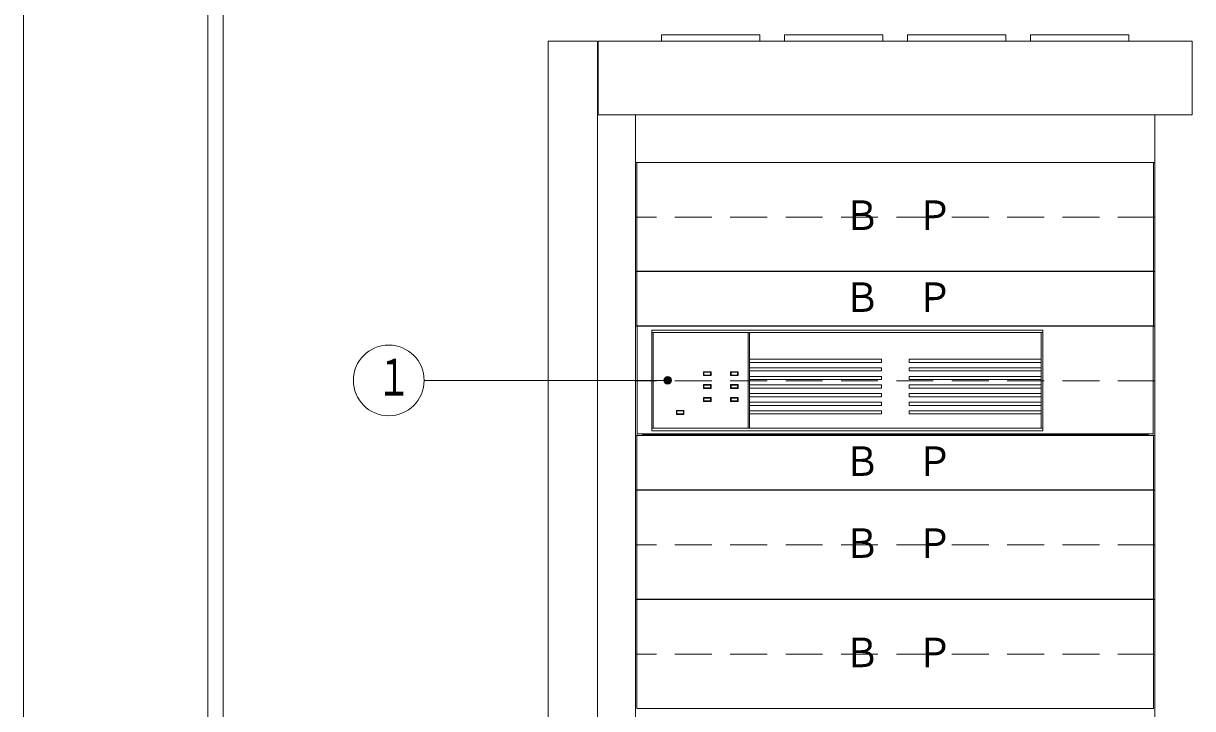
# Model space of a CAD drawing. Units: millimetres, scale not verified. Extents: x -811 to 811, y -280 to 280.
# Drawn here: x -810.6 to -734.6, y -85.9 to -41.3 of the extents above; entities that cross this region are included whole.
import ezdxf
from ezdxf.enums import TextEntityAlignment as Align

# ---------------------------------------------------------------- set-up
doc = ezdxf.new("R2010")
doc.units = ezdxf.units.MM
doc.header["$LTSCALE"] = 2
doc.linetypes.add('DASHED1', pattern=[1.8, 1.2, -0.6])
for name, color, linetype, lineweight in [('0-1_MOJI1', 7, 'Continuous', 9), ('0-4_HOJO', 134, 'DASHED1', 9), ('0-5_WAKU-M', 7, 'Continuous', 9), ('0-9_GAIKEI', 4, 'Continuous', 9)]:
    doc.layers.add(name, color=color, linetype=linetype, lineweight=lineweight)
doc.styles.add('ＭＳ ゴシック', font='')
doc.styles.get('ＭＳ ゴシック').set_extended_font_data('MS Gothic')

# ---------------------------------------------------------------- blocks, each defined once
blk = doc.blocks.new('-2UBP')
at = {"layer": '0-9_GAIKEI', "color": 7}
for p in [(-33.6, 0), (33.6, -14.152)]:
    blk.add_line(p, (-33.6, -14.152), dxfattribs=at)
blk.add_lwpolyline([(-33.6, 0), (33.6, 0), (33.6, -14.152)], dxfattribs=at)
at = {"layer": '0-9_GAIKEI', "color": 7, "style": 'ＭＳ ゴシック', "width": 0.9}
blk.add_text('Ｂ\u3000Ｐ', height=3.842, dxfattribs=at).set_placement((-6.667, -9.949), align=Align.BOTTOM_LEFT)
blk = doc.blocks.new('-1UBP')
at = {"layer": '0-9_GAIKEI', "color": 7}
blk.add_lwpolyline([(33.6, 0), (-33.6, 0), (-33.6, -7.04), (33.6, -7.04)], close=True, dxfattribs=at)
at = {"layer": '0-9_GAIKEI', "color": 7, "style": 'ＭＳ ゴシック', "width": 0.9}
blk.add_text('Ｂ\u3000Ｐ', height=3.842, dxfattribs=at).set_placement((-6.667, -6.393), align=Align.BOTTOM_LEFT)
blk = doc.blocks.new('U5')
at = {"layer": '0-1_MOJI1', "color": 1}
for p, q in [((0, 0), (-31.68, 0)), ((-0.497, 0.05), (0.497, 0.05)), ((-0.477, 0.15), (0.477, 0.15)), ((-0.433, 0.25), (0.433, 0.25)), ((-0.357, 0.35), (0.357, 0.35)), ((-0.218, 0.45), (0.218, 0.45)), ((-0.497, -0.05), (0.497, -0.05)), ((-0.477, -0.15), (0.477, -0.15)), ((-0.433, -0.25), (0.433, -0.25)), ((-0.357, -0.35), (0.357, -0.35)), ((-0.218, -0.45), (0.218, -0.45))]:
    blk.add_line(p, q, dxfattribs=at)
blk.add_circle((0, 0), 0.5, dxfattribs=at)
blk = doc.blocks.new('WUPD122-')
at = {"layer": '0-9_GAIKEI', "color": 7}
for p, q in [((-41.95, 0), (41.95, 0)), ((-41.95, -17.6), (-41.95, 0)), ((41.95, -17.6), (41.95, 0)), ((-41.95, -17.49), (41.95, -17.49))]:
    blk.add_line(p, q, dxfattribs=at)
at = {"layer": '0-9_GAIKEI'}
for p, q in [((-39.55, -0.6), (23.988, -0.6)), ((-39.55, -17), (-39.55, -0.6)), ((23.988, -1.021), (-39.55, -1.022)), ((-39.516, -1.022), (-39.356, -1.022)), ((-39.356, -16.578), (-39.356, -1.021)), ((-23.888, -16.578), (-23.888, -1.021)), ((-23.655, -16.578), (-23.655, -1.022)), ((23.755, -16.578), (23.755, -1.021)), ((23.988, -17), (23.988, -0.6)), ((-2.2, -5.34), (-23.612, -5.34)), ((-2.2, -5.86), (-2.2, -5.34)), ((2.3, -5.86), (2.3, -5.34)), ((2.3, -5.34), (23.712, -5.34)), ((-31.17, -7.38), (-31.17, -8.02)), ((-29.93, -7.38), (-31.17, -7.38)), ((-31.081, -7.47), (-31.081, -7.93)), ((-30.02, -7.47), (-31.081, -7.47)), ((-30.02, -7.93), (-30.02, -7.47)), ((-29.93, -8.02), (-29.93, -7.38)), ((-25.53, -7.38), (-26.77, -7.38)), ((-26.77, -7.38), (-26.77, -8.02)), ((-25.62, -7.47), (-26.681, -7.47)), ((-26.681, -7.47), (-26.681, -7.93)), ((-25.62, -7.93), (-25.62, -7.47)), ((-23.612, -5.86), (-2.2, -5.86)), ((-2.2, -6.74), (-23.612, -6.74)), ((-23.612, -7.26), (-2.2, -7.26)), ((-2.2, -7.26), (-2.2, -6.74)), ((23.712, -5.86), (2.3, -5.86)), ((2.3, -7.26), (2.3, -6.74)), ((2.3, -6.74), (23.712, -6.74)), ((23.712, -7.26), (2.3, -7.26)), ((-31.17, -8.02), (-29.93, -8.02)), ((-29.93, -9.48), (-31.17, -9.48)), ((-31.17, -9.48), (-31.17, -10.12)), ((-31.081, -7.93), (-30.02, -7.93)), ((-26.77, -9.48), (-26.77, -10.12)), ((-25.53, -9.48), (-26.77, -9.48)), ((-26.681, -7.93), (-25.62, -7.93)), ((-25.53, -10.12), (-25.53, -9.48)), ((-2.2, -8.14), (-23.612, -8.14)), ((-23.612, -8.66), (-2.2, -8.66)), ((-2.2, -8.66), (-2.2, -8.14)), ((2.3, -8.66), (2.3, -8.14)), ((2.3, -8.14), (23.712, -8.14)), ((23.712, -8.66), (2.3, -8.66)), ((-30.02, -9.57), (-31.081, -9.57)), ((-31.081, -9.57), (-31.081, -10.03)), ((-31.081, -10.03), (-30.02, -10.03)), ((-30.02, -10.03), (-30.02, -9.57)), ((-26.77, -10.12), (-25.53, -10.12)), ((-26.681, -9.57), (-26.681, -10.03)), ((-25.62, -9.57), (-26.681, -9.57)), ((-26.681, -10.03), (-25.62, -10.03)), ((-25.62, -10.03), (-25.62, -9.57)), ((-2.2, -9.54), (-23.612, -9.54)), ((-23.612, -10.06), (-2.2, -10.06)), ((-2.2, -10.94), (-23.612, -10.94)), ((-2.2, -10.06), (-2.2, -9.54)), ((-2.2, -11.46), (-2.2, -10.94)), ((2.3, -10.06), (2.3, -9.54)), ((2.3, -9.54), (23.712, -9.54)), ((23.712, -10.06), (2.3, -10.06)), ((2.3, -11.46), (2.3, -10.94)), ((2.3, -10.94), (23.712, -10.94)), ((-31.17, -11.58), (-31.17, -12.22)), ((-29.93, -11.58), (-31.17, -11.58)), ((-31.17, -12.22), (-29.93, -12.22)), ((-31.081, -11.67), (-31.081, -12.13)), ((-30.02, -11.67), (-31.081, -11.67)), ((-31.081, -12.13), (-30.02, -12.13)), ((-30.02, -12.13), (-30.02, -11.67)), ((-29.93, -12.22), (-29.93, -11.58)), ((-25.53, -11.58), (-26.77, -11.58)), ((-26.77, -11.58), (-26.77, -12.22)), ((-25.62, -11.67), (-26.681, -11.67)), ((-26.681, -11.67), (-26.681, -12.13)), ((-26.681, -12.13), (-25.62, -12.13)), ((-25.62, -12.13), (-25.62, -11.67)), ((-23.612, -11.46), (-2.2, -11.46)), ((-2.2, -12.34), (-23.612, -12.34)), ((-23.612, -12.86), (-2.2, -12.86)), ((-2.2, -12.86), (-2.2, -12.34)), ((23.712, -11.46), (2.3, -11.46)), ((2.3, -12.86), (2.3, -12.34)), ((2.3, -12.34), (23.712, -12.34)), ((23.712, -12.86), (2.3, -12.86)), ((-34.33, -13.68), (-35.57, -13.68)), ((-35.57, -13.68), (-35.57, -14.32)), ((-35.57, -14.32), (-34.33, -14.32)), ((-34.42, -13.77), (-35.481, -13.77)), ((-35.481, -13.77), (-35.481, -14.23)), ((-35.481, -14.23), (-34.42, -14.23)), ((-34.42, -14.23), (-34.42, -13.77)), ((-34.33, -14.32), (-34.33, -13.68)), ((-2.2, -13.74), (-23.612, -13.74)), ((-2.2, -14.26), (-23.575, -14.26)), ((-2.2, -14.26), (-2.2, -13.74)), ((2.3, -13.74), (23.712, -13.74)), ((2.3, -14.26), (2.3, -13.74)), ((2.3, -14.26), (23.675, -14.26)), ((-39.55, -17), (23.988, -17)), ((-39.516, -16.578), (-23.848, -16.578)), ((-23.655, -16.578), (-23.845, -16.578)), ((-23.612, -16.578), (-23.652, -16.578)), ((-23.612, -16.579), (23.752, -16.578)), ((23.712, -16.578), (23.752, -16.578)), ((23.755, -16.578), (23.945, -16.578)), ((-41.07, -17.6), (-41.07, -17.511)), ((41.17, -17.6), (-41.07, -17.6)), ((41.17, -17.511), (41.17, -17.6))]:
    blk.add_line(p, q, dxfattribs=at)
for points in [[(-26.77, -8.02), (-25.53, -8.02), (-25.53, -7.38)], [(-31.17, -10.12), (-29.93, -10.12), (-29.93, -9.48)], [(-26.77, -12.22), (-25.53, -12.22), (-25.53, -11.58)]]:
    blk.add_lwpolyline(points, dxfattribs=at)

msp = doc.modelspace()

# ---------------------------------------------------------------- linework, layer by layer
at = {"layer": '0-1_MOJI1'}
msp.add_circle((-786.837, -64.544), 2.3, dxfattribs=at)
at = {"layer": '0-4_HOJO'}
for p, q in [((-737.028, -53.912), (-770.788, -53.912)), ((-737.028, -57.468), (-770.788, -57.468)), ((-737.028, -61.024), (-770.788, -61.024)), ((-737.028, -64.58), (-770.788, -64.58)), ((-737.028, -68.136), (-770.788, -68.136)), ((-737.028, -71.692), (-770.788, -71.692)), ((-737.028, -75.248), (-770.788, -75.248)), ((-737.028, -78.804), (-770.788, -78.804)), ((-737.028, -82.36), (-770.788, -82.36))]:
    msp.add_line(p, q, dxfattribs=at)
at = {"layer": '0-4_HOJO', "linetype": 'Continuous'}
msp.add_lwpolyline([(-10.595, 280.007), (-810.595, 280.007), (-810.595, -279.993), (-10.595, -279.993)], close=True, dxfattribs=at)
at = {"layer": '0-5_WAKU-M', "color": 3}
msp.add_line((-797.595, 241.536), (-797.595, -238.464), dxfattribs=at)
msp.add_lwpolyline([(-22.595, 242.536), (-798.595, 242.536), (-798.595, -239.464), (-22.595, -239.464)], dxfattribs=at)
at = {"layer": '0-9_GAIKEI', "color": 3}
for p, q in [((-773.268, -42.464), (-776.468, -42.464)), ((-776.468, -42.464), (-776.468, -202.464)), ((-734.588, -42.464), (-773.228, -42.464))]:
    msp.add_line(p, q, dxfattribs=at)
at = {"layer": '0-9_GAIKEI', "color": 7}
for p, q in [((-773.268, -198.464), (-773.268, -42.464)), ((-773.228, -42.464), (-773.228, -47.264)), ((-734.588, -47.264), (-734.588, -42.464)), ((-773.228, -47.264), (-734.588, -47.264)), ((-770.788, -198.464), (-770.788, -47.264)), ((-737.028, -47.264), (-737.028, -198.464)), ((-737.028, -50.356), (-770.788, -50.356))]:
    msp.add_line(p, q, dxfattribs=at)
at = {"layer": '0-9_GAIKEI'}
for p, q in [((-769.108, -42.464), (-769.108, -42.064)), ((-769.108, -42.064), (-762.708, -42.064)), ((-762.708, -42.064), (-762.708, -42.464)), ((-761.108, -42.464), (-761.108, -42.064)), ((-753.108, -42.464), (-753.108, -42.064)), ((-753.108, -42.064), (-746.708, -42.064)), ((-746.708, -42.064), (-746.708, -42.464)), ((-745.108, -42.464), (-745.108, -42.064))]:
    msp.add_line(p, q, dxfattribs=at)
for points in [[(-761.108, -42.064), (-754.708, -42.064), (-754.708, -42.464)], [(-745.108, -42.064), (-738.708, -42.064), (-738.708, -42.464)]]:
    msp.add_lwpolyline(points, dxfattribs=at)

# ---------------------------------------------------------------- block references
at = {"layer": '0-1_MOJI1', "xscale": 0.5, "yscale": 0.5}
msp.add_blockref('U5', (-768.697, -64.544), dxfattribs=at)
at = {"layer": '0-9_GAIKEI'}
for name, p, xscale, yscale in [('-2UBP', (-753.908, -50.356), 0.5, 0.5), ('-1UBP', (-753.908, -57.468), 0.5, 0.5), ('WUPD122-', (-753.908, -61.024), 0.4, 0.4), ('-1UBP', (-753.908, -68.136), 0.5, 0.5), ('-2UBP', (-753.908, -71.692), 0.5, 0.5), ('-2UBP', (-753.908, -78.804), 0.5, 0.5)]:
    msp.add_blockref(name, p, dxfattribs=dict(at, xscale=xscale, yscale=yscale))

# ---------------------------------------------------------------- texts
at = {"layer": '0-1_MOJI1', "style": 'ＭＳ ゴシック', "width": 0.7}
msp.add_text('１', height=2.405, dxfattribs=at).set_placement((-787.65, -66.256), align=Align.BOTTOM_LEFT)

doc.saveas('drawing.dxf')
